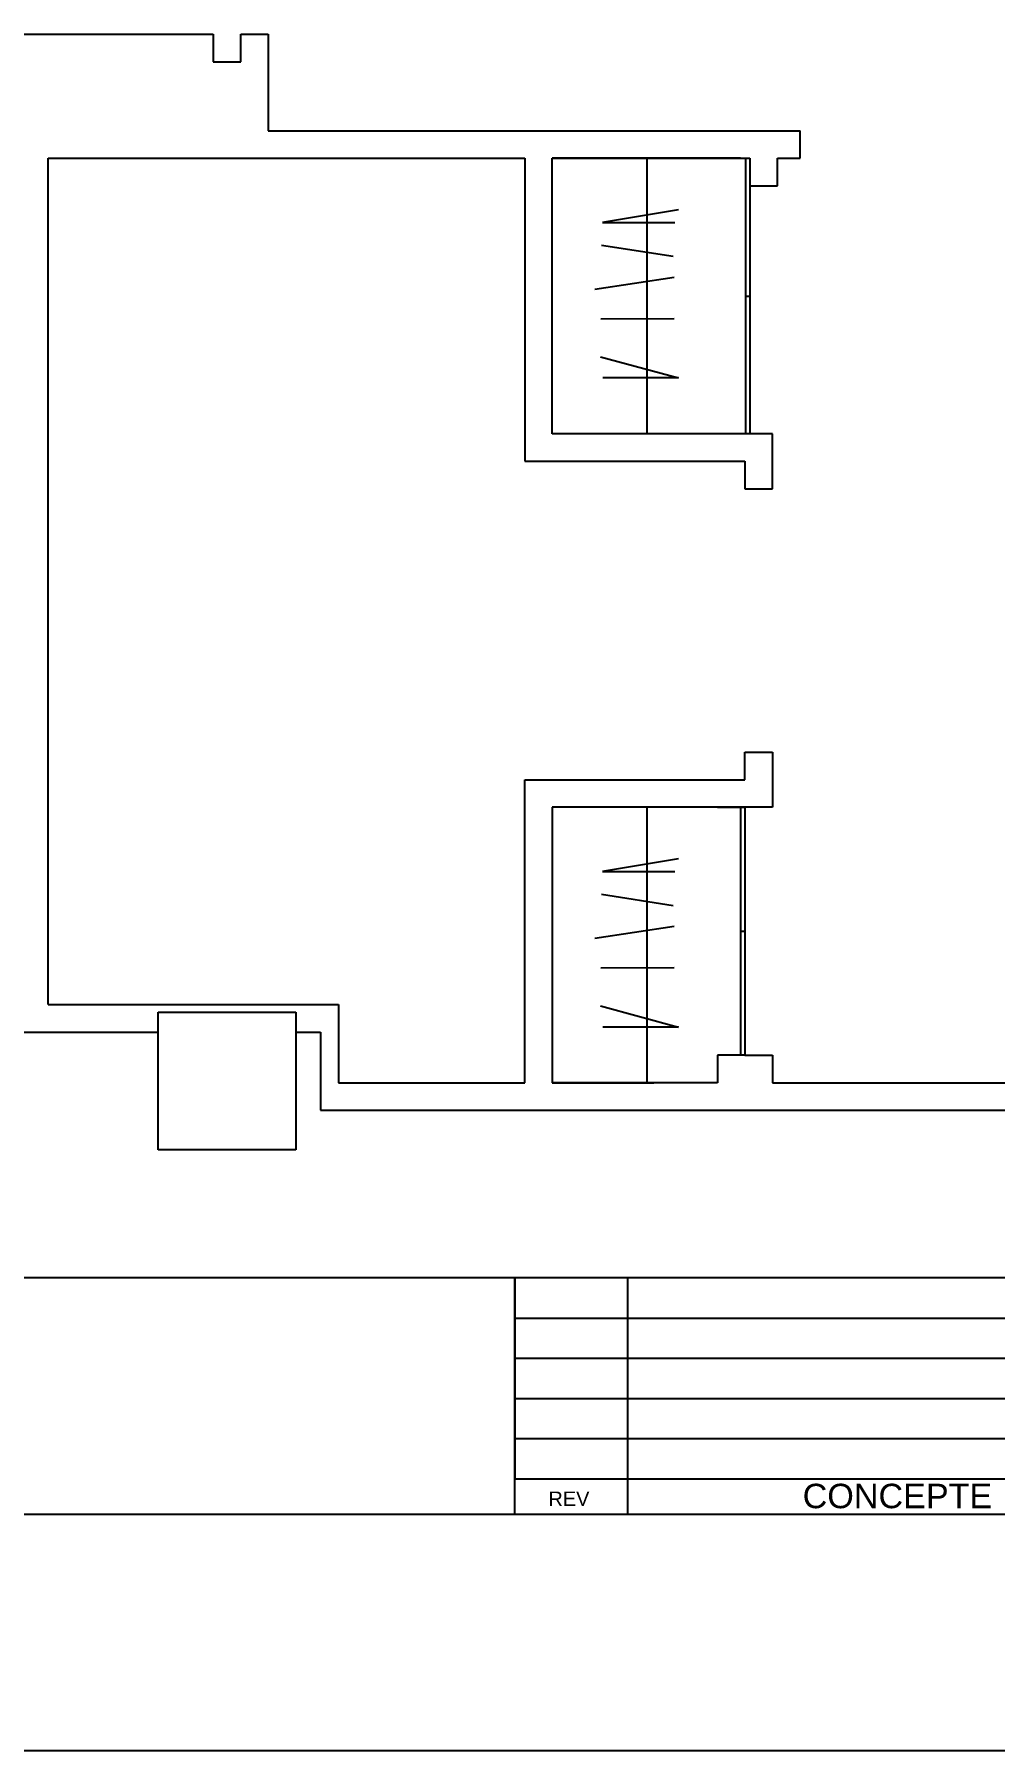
# Model space of a CAD drawing. Header units: millimetres. Extents: x 2377 to 4712, y -254 to 3188.
# Drawn here: x 2619.2 to 2700.5, y 1677.7 to 1822.9 of the extents above; entities that cross this region are included whole.
import ezdxf

# ---------------------------------------------------------------- set-up
doc = ezdxf.new("R2010")
doc.units = ezdxf.units.MM
doc.styles.get("Standard").update_dxf_attribs({"font": 'arial.ttf'})

msp = doc.modelspace()

# ---------------------------------------------------------------- linework, layer by layer
at = {"transparency": 33554687}
for p, q in [((2599.38, 1822.92), (2634.33, 1822.92)), ((2634.33, 1822.92), (2634.33, 1820.59)), ((2636.66, 1820.59), (2636.66, 1822.92)), ((2636.66, 1822.92), (2638.99, 1822.92)), ((2638.99, 1822.92), (2638.99, 1814.76)), ((2634.33, 1820.59), (2636.66, 1820.59)), ((2638.99, 1814.76), (2684, 1814.76)), ((2684, 1812.43), (2684, 1814.76)), ((2684, 1812.43), (2684, 1814.76)), ((2620.35, 1740.83), (2620.35, 1812.43)), ((2620.35, 1812.43), (2660.7, 1812.43)), ((2660.7, 1812.43), (2660.7, 1786.8)), ((2663.03, 1789.13), (2663.03, 1812.43)), ((2663.03, 1812.43), (2679.76, 1812.43)), ((2677.01, 1812.43), (2663.03, 1812.43)), ((2678.95, 1812.43), (2671.03, 1812.43)), ((2671.03, 1812.43), (2671.03, 1789.13)), ((2677.01, 1812.43), (2679.34, 1812.43)), ((2679.37, 1812.43), (2679.37, 1789.13)), ((2679.76, 1812.43), (2679.76, 1810.1)), ((2679.76, 1812.43), (2679.76, 1789.13)), ((2682.09, 1812.43), (2684, 1812.43)), ((2682.09, 1810.1), (2682.09, 1812.43)), ((2682.09, 1812.43), (2684, 1812.43)), ((2679.76, 1810.1), (2682.09, 1810.1)), ((2673.7, 1808.07), (2667.28, 1807.01)), ((2667.28, 1807.01), (2673.4, 1807.01)), ((2667.19, 1805.08), (2673.27, 1804.14)), ((2673.34, 1802.35), (2666.62, 1801.33)), ((2679.37, 1800.78), (2679.76, 1800.78)), ((2673.35, 1798.86), (2667.13, 1798.83)), ((2667.11, 1795.63), (2673.72, 1793.85)), ((2673.72, 1793.85), (2667.3, 1793.85)), ((2681.67, 1789.13), (2663.03, 1789.13)), ((2677.01, 1789.13), (2663.03, 1789.13)), ((2681.67, 1784.47), (2681.67, 1789.13)), ((2660.7, 1786.8), (2679.34, 1786.8)), ((2679.34, 1786.8), (2679.34, 1786.8)), ((2679.34, 1786.8), (2679.34, 1784.47)), ((2679.34, 1784.47), (2681.67, 1784.47)), ((2679.34, 1759.85), (2679.34, 1762.18)), ((2679.34, 1762.18), (2681.67, 1762.18)), ((2681.67, 1762.18), (2681.67, 1757.52)), ((2660.7, 1734.22), (2660.7, 1759.85)), ((2660.7, 1759.85), (2679.34, 1759.85)), ((2681.67, 1757.52), (2663.03, 1757.52)), ((2663.03, 1757.52), (2663.03, 1734.22)), ((2677.01, 1757.52), (2663.03, 1757.52)), ((2678.95, 1757.52), (2671.03, 1757.52)), ((2671.03, 1757.52), (2671.03, 1734.22)), ((2677.01, 1757.52), (2679.34, 1757.52)), ((2678.95, 1757.52), (2678.95, 1736.55)), ((2679.34, 1757.52), (2679.34, 1736.55)), ((2673.7, 1753.15), (2667.28, 1752.09)), ((2667.28, 1752.09), (2673.4, 1752.09)), ((2667.19, 1750.17), (2673.27, 1749.22)), ((2673.34, 1747.44), (2666.62, 1746.41)), ((2678.95, 1747.03), (2679.34, 1747.03)), ((2673.35, 1743.95), (2667.13, 1743.91)), ((2620.35, 1740.83), (2644.93, 1740.83)), ((2629.67, 1740.2), (2641.32, 1740.2)), ((2629.67, 1728.55), (2629.67, 1740.2)), ((2641.32, 1740.2), (2641.32, 1728.55)), ((2644.93, 1740.83), (2644.93, 1734.22)), ((2667.11, 1740.72), (2673.72, 1738.93)), ((2618.02, 1738.5), (2629.67, 1738.5)), ((2641.32, 1738.5), (2643.4, 1738.5)), ((2643.4, 1738.5), (2643.4, 1731.89)), ((2673.72, 1738.93), (2667.3, 1738.93)), ((2679.34, 1736.55), (2677.01, 1736.55)), ((2677.01, 1736.55), (2677.01, 1734.22)), ((2679.34, 1736.55), (2681.67, 1736.55)), ((2681.67, 1736.55), (2681.67, 1734.22)), ((2644.93, 1734.22), (2660.7, 1734.22)), ((2647.79, 1734.22), (2660.7, 1734.22)), ((2663.03, 1734.22), (2668.24, 1734.22)), ((2663.03, 1734.22), (2671.61, 1734.22)), ((2677.01, 1734.22), (2663.03, 1734.22)), ((2681.67, 1734.22), (2687.93, 1734.22)), ((2681.67, 1734.22), (2690.26, 1734.22)), ((2690.26, 1734.22), (2720.03, 1734.22)), ((2643.4, 1731.89), (2720.03, 1731.89)), ((2641.32, 1728.55), (2629.67, 1728.55)), ((2787.85, 1717.71), (2392.36, 1717.71)), ((2659.86, 1697.71), (2659.86, 1717.71)), ((2659.86, 1717.71), (2659.86, 1714.31)), ((2669.42, 1697.71), (2669.42, 1717.71)), ((2659.86, 1714.31), (2747.87, 1714.31)), ((2659.86, 1714.31), (2659.86, 1710.91)), ((2659.86, 1710.91), (2747.87, 1710.91)), ((2659.86, 1710.91), (2659.86, 1707.51)), ((2659.86, 1707.51), (2747.87, 1707.51)), ((2659.86, 1707.51), (2659.86, 1704.11)), ((2659.86, 1704.11), (2659.86, 1700.71)), ((2659.86, 1704.11), (2747.87, 1704.11)), ((2659.86, 1700.71), (2747.87, 1700.71)), ((2589.86, 1697.71), (2659.86, 1697.71)), ((2659.86, 1697.71), (2669.42, 1697.71)), ((2669.42, 1697.71), (2727.87, 1697.71)), ((2377.31, 1677.71), (2797.31, 1677.71))]:
    msp.add_line(p, q, dxfattribs=at)

# ---------------------------------------------------------------- texts
at = {"transparency": 33554687, "attachment_point": 1}
for s, width, gutter_width, insert, char_height in [('REV', 3.8206, 6.05, (2662.7, 1699.63), 1.209), ('CONCEPTE', 3.309, 10.34, (2684.22, 1700.29), 2.068)]:
    msp.add_mtext_dynamic_manual_height_columns(s, width=width, gutter_width=gutter_width, heights=[0], dxfattribs=dict(at, insert=insert, char_height=char_height))

doc.saveas('drawing.dxf')
